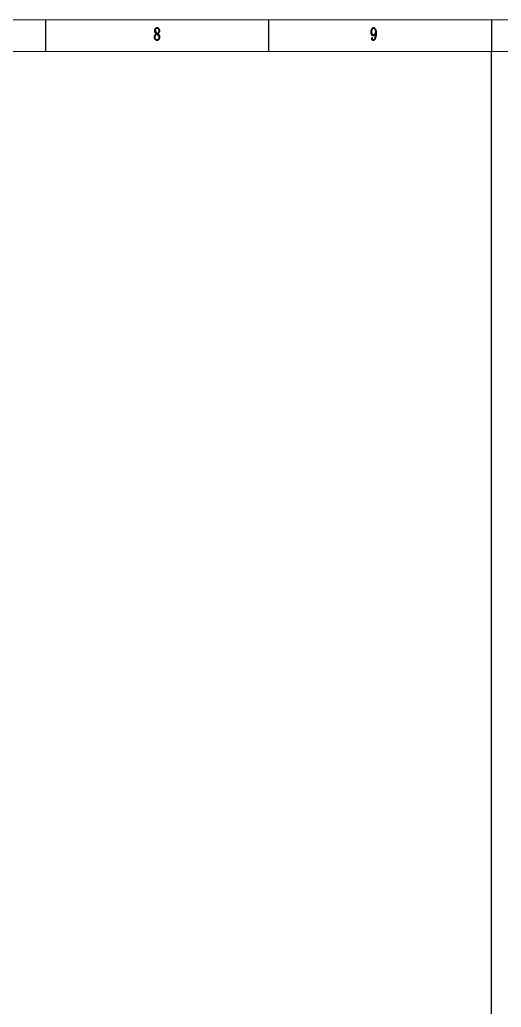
# Model space of a CAD drawing. Header units: inches. Extents: x 35 to 2894, y 23 to 617.
# Drawn here: x 516.9 to 668.2, y 306.9 to 616.8 of the extents above; entities that cross this region are included whole.
import ezdxf

# ---------------------------------------------------------------- set-up
doc = ezdxf.new("R2010")
doc.units = ezdxf.units.IN
doc.header["$MEASUREMENT"] = 0
doc.layers.add('Layer 1', color=7, linetype='Continuous')

msp = doc.modelspace()

# ---------------------------------------------------------------- hatches: boundary and pattern name
at = {"layer": 'Layer 1'}
for points in [[(560.1, 614.22), (559.75, 614.22), (559.66, 614.14), (559.57, 614.05), (559.48, 613.96), (559.39, 613.87), (559.39, 613.78), (559.3, 613.69), (559.3, 612.98), (559.39, 612.89), (559.39, 612.8), (559.48, 612.8), (559.48, 612.71), (559.57, 612.62), (559.66, 612.53), (559.66, 612.45), (559.75, 612.45), (559.66, 612.36), (559.93, 612.36), (560.02, 612.27), (560.1, 612.18), (560.19, 612.18), (560.28, 612.09), (560.28, 612), (560.37, 612), (560.46, 611.91), (560.46, 611.82), (560.55, 611.73), (560.64, 611.65), (560.64, 611.38), (560.73, 611.29), (560.73, 611.2), (560.64, 611.11), (560.64, 610.93), (560.55, 610.84), (560.55, 610.76), (560.46, 610.67), (560.46, 610.58), (560.37, 610.58), (560.28, 610.49), (559.66, 610.49), (559.75, 610.4), (560.46, 610.4), (560.46, 610.49), (560.55, 610.49), (560.64, 610.58), (560.73, 610.67), (560.73, 610.76), (560.82, 610.84), (560.82, 610.93), (560.91, 611.02), (560.91, 611.73), (560.82, 611.82), (560.82, 611.91), (560.73, 612), (560.73, 612.09), (560.64, 612.18), (560.55, 612.27), (560.46, 612.36), (560.37, 612.45), (560.46, 612.53), (560.19, 612.53), (560.1, 612.62), (560.02, 612.62), (559.93, 612.71), (559.84, 612.8), (559.75, 612.89), (559.75, 612.98), (559.66, 613.07), (559.57, 613.16), (559.57, 613.34), (559.48, 613.42), (559.48, 613.51), (559.57, 613.6), (559.57, 613.78), (559.66, 613.87), (559.66, 613.96), (559.75, 614.05), (559.84, 614.05), (559.93, 614.14), (560.55, 614.14), (560.46, 614.14), (560.37, 614.22)], [(560.55, 614.14), (560.1, 614.14), (560.19, 614.14), (560.28, 614.14), (560.37, 614.05), (560.46, 613.96), (560.55, 613.87), (560.55, 613.78), (560.64, 613.69), (560.64, 613.07), (560.55, 612.98), (560.55, 612.8), (560.46, 612.71), (560.37, 612.62), (560.37, 612.53), (560.28, 612.53), (560.55, 612.53), (560.64, 612.62), (560.64, 612.71), (560.73, 612.8), (560.73, 612.89), (560.82, 612.89), (560.82, 612.98), (560.91, 613.16), (560.91, 613.51), (560.82, 613.6), (560.82, 613.78), (560.73, 613.87), (560.64, 613.96), (560.64, 614.05), (560.55, 614.05)], [(628.07, 614.22), (627.81, 614.22), (627.72, 614.14), (627.63, 614.14), (627.63, 614.05), (627.54, 613.96), (627.45, 613.87), (627.45, 613.78), (627.36, 613.69), (627.36, 613.6), (627.27, 613.42), (627.27, 612.53), (627.36, 612.45), (627.36, 612.27), (627.45, 612.18), (627.45, 612.09), (627.54, 612), (628.07, 612.09), (627.89, 612.09), (627.81, 612.18), (627.72, 612.27), (627.72, 612.36), (627.63, 612.36), (627.63, 612.45), (627.54, 612.53), (627.54, 613.51), (627.63, 613.6), (627.63, 613.87), (627.72, 613.96), (627.81, 613.96), (627.81, 614.05), (627.89, 614.05), (627.98, 614.14), (628.52, 614.14), (628.43, 614.14), (628.34, 614.22)], [(628.52, 614.14), (628.07, 614.14), (628.16, 614.14), (628.25, 614.14), (628.34, 614.05), (628.43, 613.96), (628.52, 613.87), (628.52, 613.78), (628.61, 613.69), (628.61, 613.42), (628.69, 613.34), (628.69, 612.8), (628.61, 612.71), (628.61, 612.53), (628.52, 612.45), (628.69, 612.45), (628.69, 612.36), (628.69, 612.09), (628.61, 611.91), (628.61, 611.38), (628.52, 611.29), (628.52, 611.02), (628.43, 610.93), (628.43, 610.84), (628.34, 610.76), (628.34, 610.67), (628.25, 610.58), (628.16, 610.58), (628.07, 610.49), (627.63, 610.49), (627.72, 610.4), (628.25, 610.4), (628.25, 610.49), (628.34, 610.49), (628.43, 610.58), (628.52, 610.67), (628.61, 610.76), (628.69, 610.84), (628.69, 611.02), (628.78, 611.11), (628.78, 611.29), (628.87, 611.38), (628.87, 611.65), (628.96, 611.82), (628.96, 613.25), (628.87, 613.34), (628.87, 613.6), (628.78, 613.69), (628.78, 613.78), (628.69, 613.87), (628.69, 613.96), (628.61, 613.96), (628.52, 614.05)], [(559.66, 612.36), (559.57, 612.27), (559.57, 612.18), (559.48, 612.09), (559.39, 612), (559.39, 611.91), (559.3, 611.82), (559.3, 611.73), (559.21, 611.65), (559.21, 611.11), (559.3, 611.02), (559.3, 610.84), (559.39, 610.76), (559.48, 610.67), (559.48, 610.58), (559.57, 610.58), (559.66, 610.49), (560.1, 610.49), (560.02, 610.49), (559.93, 610.49), (559.84, 610.58), (559.75, 610.58), (559.66, 610.67), (559.66, 610.76), (559.57, 610.76), (559.57, 610.84), (559.48, 610.93), (559.48, 611.73), (559.57, 611.82), (559.57, 611.91), (559.66, 612), (559.66, 612.09), (559.75, 612.18), (559.84, 612.27), (559.84, 612.36)], [(627.54, 611.11), (627.45, 611.02), (627.45, 610.67), (627.54, 610.58), (627.54, 610.49), (627.63, 610.49), (627.98, 610.49), (627.89, 610.49), (627.81, 610.58), (627.81, 610.67), (627.72, 610.67), (627.72, 611.02), (627.63, 611.11)], [(628.52, 612.45), (628.52, 612.36), (628.43, 612.27), (628.34, 612.18), (628.25, 612.09), (628.07, 612.09), (627.54, 612), (627.63, 612), (627.72, 611.91), (627.81, 611.82), (628.25, 611.82), (628.25, 611.91), (628.34, 611.91), (628.43, 612), (628.52, 612.09), (628.52, 612.18), (628.61, 612.27), (628.61, 612.36), (628.69, 612.45)]]:
    msp.add_hatch(color=0, dxfattribs=at).paths.add_polyline_path(points)

# ---------------------------------------------------------------- linework, layer by layer
at = {"layer": 'Layer 1', "color": 5, "lineweight": 15}
msp.add_lwpolyline([(35.05, 616.81), (875.12, 616.81), (875.12, 22.8), (35.05, 22.8), (35.05, 616.81)], dxfattribs=at)
at = {"layer": 'Layer 1', "color": 0, "lineweight": -3}
for points in [[(525.05, 616.81), (525.05, 606.84)], [(595.07, 616.81), (595.07, 606.84)], [(665.08, 616.81), (665.08, 606.84)], [(560.1, 614.22), (559.75, 614.22), (559.66, 614.14), (559.57, 614.05), (559.48, 613.96), (559.39, 613.87), (559.39, 613.78), (559.3, 613.69), (559.3, 612.98), (559.39, 612.89), (559.39, 612.8), (559.48, 612.8), (559.48, 612.71), (559.57, 612.62), (559.66, 612.53), (559.66, 612.45), (559.75, 612.45), (559.66, 612.36), (559.93, 612.36), (560.02, 612.27), (560.1, 612.18), (560.19, 612.18), (560.28, 612.09), (560.28, 612), (560.37, 612), (560.46, 611.91), (560.46, 611.82), (560.55, 611.73), (560.64, 611.65), (560.64, 611.38), (560.73, 611.29), (560.73, 611.2), (560.64, 611.11), (560.64, 610.93), (560.55, 610.84), (560.55, 610.76), (560.46, 610.67), (560.46, 610.58), (560.37, 610.58), (560.28, 610.49), (559.66, 610.49), (559.75, 610.4), (560.46, 610.4), (560.46, 610.49), (560.55, 610.49), (560.64, 610.58), (560.73, 610.67), (560.73, 610.76), (560.82, 610.84), (560.82, 610.93), (560.91, 611.02), (560.91, 611.73), (560.82, 611.82), (560.82, 611.91), (560.73, 612), (560.73, 612.09), (560.64, 612.18), (560.55, 612.27), (560.46, 612.36), (560.37, 612.45), (560.46, 612.53), (560.19, 612.53), (560.1, 612.62), (560.02, 612.62), (559.93, 612.71), (559.84, 612.8), (559.75, 612.89), (559.75, 612.98), (559.66, 613.07), (559.57, 613.16), (559.57, 613.34), (559.48, 613.42), (559.48, 613.51), (559.57, 613.6), (559.57, 613.78), (559.66, 613.87), (559.66, 613.96), (559.75, 614.05), (559.84, 614.05), (559.93, 614.14), (560.55, 614.14), (560.46, 614.14), (560.37, 614.22), (560.1, 614.22)], [(560.55, 614.14), (560.1, 614.14), (560.19, 614.14), (560.28, 614.14), (560.37, 614.05), (560.46, 613.96), (560.55, 613.87), (560.55, 613.78), (560.64, 613.69), (560.64, 613.07), (560.55, 612.98), (560.55, 612.8), (560.46, 612.71), (560.37, 612.62), (560.37, 612.53), (560.28, 612.53), (560.55, 612.53), (560.64, 612.62), (560.64, 612.71), (560.73, 612.8), (560.73, 612.89), (560.82, 612.89), (560.82, 612.98), (560.91, 613.16), (560.91, 613.51), (560.82, 613.6), (560.82, 613.78), (560.73, 613.87), (560.64, 613.96), (560.64, 614.05), (560.55, 614.05), (560.55, 614.14)], [(628.07, 614.22), (627.81, 614.22), (627.72, 614.14), (627.63, 614.14), (627.63, 614.05), (627.54, 613.96), (627.45, 613.87), (627.45, 613.78), (627.36, 613.69), (627.36, 613.6), (627.27, 613.42), (627.27, 612.53), (627.36, 612.45), (627.36, 612.27), (627.45, 612.18), (627.45, 612.09), (627.54, 612), (628.07, 612.09), (627.89, 612.09), (627.81, 612.18), (627.72, 612.27), (627.72, 612.36), (627.63, 612.36), (627.63, 612.45), (627.54, 612.53), (627.54, 613.51), (627.63, 613.6), (627.63, 613.87), (627.72, 613.96), (627.81, 613.96), (627.81, 614.05), (627.89, 614.05), (627.98, 614.14), (628.52, 614.14), (628.43, 614.14), (628.34, 614.22), (628.07, 614.22)], [(628.52, 614.14), (628.07, 614.14), (628.16, 614.14), (628.25, 614.14), (628.34, 614.05), (628.43, 613.96), (628.52, 613.87), (628.52, 613.78), (628.61, 613.69), (628.61, 613.42), (628.69, 613.34), (628.69, 612.8), (628.61, 612.71), (628.61, 612.53), (628.52, 612.45), (628.69, 612.45), (628.69, 612.36), (628.69, 612.09), (628.61, 611.91), (628.61, 611.38), (628.52, 611.29), (628.52, 611.02), (628.43, 610.93), (628.43, 610.84), (628.34, 610.76), (628.34, 610.67), (628.25, 610.58), (628.16, 610.58), (628.07, 610.49), (627.63, 610.49), (627.72, 610.4), (628.25, 610.4), (628.25, 610.49), (628.34, 610.49), (628.43, 610.58), (628.52, 610.67), (628.61, 610.76), (628.69, 610.84), (628.69, 611.02), (628.78, 611.11), (628.78, 611.29), (628.87, 611.38), (628.87, 611.65), (628.96, 611.82), (628.96, 613.25), (628.87, 613.34), (628.87, 613.6), (628.78, 613.69), (628.78, 613.78), (628.69, 613.87), (628.69, 613.96), (628.61, 613.96), (628.52, 614.05), (628.52, 614.14)], [(559.66, 612.36), (559.57, 612.27), (559.57, 612.18), (559.48, 612.09), (559.39, 612), (559.39, 611.91), (559.3, 611.82), (559.3, 611.73), (559.21, 611.65), (559.21, 611.11), (559.3, 611.02), (559.3, 610.84), (559.39, 610.76), (559.48, 610.67), (559.48, 610.58), (559.57, 610.58), (559.66, 610.49), (560.1, 610.49), (560.02, 610.49), (559.93, 610.49), (559.84, 610.58), (559.75, 610.58), (559.66, 610.67), (559.66, 610.76), (559.57, 610.76), (559.57, 610.84), (559.48, 610.93), (559.48, 611.73), (559.57, 611.82), (559.57, 611.91), (559.66, 612), (559.66, 612.09), (559.75, 612.18), (559.84, 612.27), (559.84, 612.36), (559.66, 612.36)], [(627.54, 611.11), (627.45, 611.02), (627.45, 610.67), (627.54, 610.58), (627.54, 610.49), (627.63, 610.49), (627.98, 610.49), (627.89, 610.49), (627.81, 610.58), (627.81, 610.67), (627.72, 610.67), (627.72, 611.02), (627.63, 611.11), (627.54, 611.11)], [(628.52, 612.45), (628.52, 612.36), (628.43, 612.27), (628.34, 612.18), (628.25, 612.09), (628.07, 612.09), (627.54, 612), (627.63, 612), (627.72, 611.91), (627.81, 611.82), (628.25, 611.82), (628.25, 611.91), (628.34, 611.91), (628.43, 612), (628.52, 612.09), (628.52, 612.18), (628.61, 612.27), (628.61, 612.36), (628.69, 612.45), (628.52, 612.45)], [(665.08, 254.82), (665.08, 606.84)]]:
    msp.add_lwpolyline(points, dxfattribs=at)
at = {"layer": 'Layer 1', "lineweight": 0}
for points in [[(560.1, 614.22), (559.75, 614.22), (559.66, 614.14), (559.57, 614.05), (559.48, 613.96), (559.39, 613.87), (559.39, 613.78), (559.3, 613.69), (559.3, 612.98), (559.39, 612.89), (559.39, 612.8), (559.48, 612.8), (559.48, 612.71), (559.57, 612.62), (559.66, 612.53), (559.66, 612.45), (559.75, 612.45), (559.66, 612.36), (559.93, 612.36), (560.02, 612.27), (560.1, 612.18), (560.19, 612.18), (560.28, 612.09), (560.28, 612), (560.37, 612), (560.46, 611.91), (560.46, 611.82), (560.55, 611.73), (560.64, 611.65), (560.64, 611.38), (560.73, 611.29), (560.73, 611.2), (560.64, 611.11), (560.64, 610.93), (560.55, 610.84), (560.55, 610.76), (560.46, 610.67), (560.46, 610.58), (560.37, 610.58), (560.28, 610.49), (559.66, 610.49), (559.75, 610.4), (560.46, 610.4), (560.46, 610.49), (560.55, 610.49), (560.64, 610.58), (560.73, 610.67), (560.73, 610.76), (560.82, 610.84), (560.82, 610.93), (560.91, 611.02), (560.91, 611.73), (560.82, 611.82), (560.82, 611.91), (560.73, 612), (560.73, 612.09), (560.64, 612.18), (560.55, 612.27), (560.46, 612.36), (560.37, 612.45), (560.46, 612.53), (560.19, 612.53), (560.1, 612.62), (560.02, 612.62), (559.93, 612.71), (559.84, 612.8), (559.75, 612.89), (559.75, 612.98), (559.66, 613.07), (559.57, 613.16), (559.57, 613.34), (559.48, 613.42), (559.48, 613.51), (559.57, 613.6), (559.57, 613.78), (559.66, 613.87), (559.66, 613.96), (559.75, 614.05), (559.84, 614.05), (559.93, 614.14), (560.55, 614.14), (560.46, 614.14), (560.37, 614.22), (560.1, 614.22)], [(560.55, 614.14), (560.1, 614.14), (560.19, 614.14), (560.28, 614.14), (560.37, 614.05), (560.46, 613.96), (560.55, 613.87), (560.55, 613.78), (560.64, 613.69), (560.64, 613.07), (560.55, 612.98), (560.55, 612.8), (560.46, 612.71), (560.37, 612.62), (560.37, 612.53), (560.28, 612.53), (560.55, 612.53), (560.64, 612.62), (560.64, 612.71), (560.73, 612.8), (560.73, 612.89), (560.82, 612.89), (560.82, 612.98), (560.91, 613.16), (560.91, 613.51), (560.82, 613.6), (560.82, 613.78), (560.73, 613.87), (560.64, 613.96), (560.64, 614.05), (560.55, 614.05), (560.55, 614.14)], [(628.07, 614.22), (627.81, 614.22), (627.72, 614.14), (627.63, 614.14), (627.63, 614.05), (627.54, 613.96), (627.45, 613.87), (627.45, 613.78), (627.36, 613.69), (627.36, 613.6), (627.27, 613.42), (627.27, 612.53), (627.36, 612.45), (627.36, 612.27), (627.45, 612.18), (627.45, 612.09), (627.54, 612), (628.07, 612.09), (627.89, 612.09), (627.81, 612.18), (627.72, 612.27), (627.72, 612.36), (627.63, 612.36), (627.63, 612.45), (627.54, 612.53), (627.54, 613.51), (627.63, 613.6), (627.63, 613.87), (627.72, 613.96), (627.81, 613.96), (627.81, 614.05), (627.89, 614.05), (627.98, 614.14), (628.52, 614.14), (628.43, 614.14), (628.34, 614.22), (628.07, 614.22)], [(628.52, 614.14), (628.07, 614.14), (628.16, 614.14), (628.25, 614.14), (628.34, 614.05), (628.43, 613.96), (628.52, 613.87), (628.52, 613.78), (628.61, 613.69), (628.61, 613.42), (628.69, 613.34), (628.69, 612.8), (628.61, 612.71), (628.61, 612.53), (628.52, 612.45), (628.69, 612.45), (628.69, 612.36), (628.69, 612.09), (628.61, 611.91), (628.61, 611.38), (628.52, 611.29), (628.52, 611.02), (628.43, 610.93), (628.43, 610.84), (628.34, 610.76), (628.34, 610.67), (628.25, 610.58), (628.16, 610.58), (628.07, 610.49), (627.63, 610.49), (627.72, 610.4), (628.25, 610.4), (628.25, 610.49), (628.34, 610.49), (628.43, 610.58), (628.52, 610.67), (628.61, 610.76), (628.69, 610.84), (628.69, 611.02), (628.78, 611.11), (628.78, 611.29), (628.87, 611.38), (628.87, 611.65), (628.96, 611.82), (628.96, 613.25), (628.87, 613.34), (628.87, 613.6), (628.78, 613.69), (628.78, 613.78), (628.69, 613.87), (628.69, 613.96), (628.61, 613.96), (628.52, 614.05), (628.52, 614.14)], [(559.66, 612.36), (559.57, 612.27), (559.57, 612.18), (559.48, 612.09), (559.39, 612), (559.39, 611.91), (559.3, 611.82), (559.3, 611.73), (559.21, 611.65), (559.21, 611.11), (559.3, 611.02), (559.3, 610.84), (559.39, 610.76), (559.48, 610.67), (559.48, 610.58), (559.57, 610.58), (559.66, 610.49), (560.1, 610.49), (560.02, 610.49), (559.93, 610.49), (559.84, 610.58), (559.75, 610.58), (559.66, 610.67), (559.66, 610.76), (559.57, 610.76), (559.57, 610.84), (559.48, 610.93), (559.48, 611.73), (559.57, 611.82), (559.57, 611.91), (559.66, 612), (559.66, 612.09), (559.75, 612.18), (559.84, 612.27), (559.84, 612.36), (559.66, 612.36)], [(627.54, 611.11), (627.45, 611.02), (627.45, 610.67), (627.54, 610.58), (627.54, 610.49), (627.63, 610.49), (627.98, 610.49), (627.89, 610.49), (627.81, 610.58), (627.81, 610.67), (627.72, 610.67), (627.72, 611.02), (627.63, 611.11), (627.54, 611.11)], [(628.52, 612.45), (628.52, 612.36), (628.43, 612.27), (628.34, 612.18), (628.25, 612.09), (628.07, 612.09), (627.54, 612), (627.63, 612), (627.72, 611.91), (627.81, 611.82), (628.25, 611.82), (628.25, 611.91), (628.34, 611.91), (628.43, 612), (628.52, 612.09), (628.52, 612.18), (628.61, 612.27), (628.61, 612.36), (628.69, 612.45), (628.52, 612.45)]]:
    msp.add_lwpolyline(points, dxfattribs=at)
at = {"layer": 'Layer 1', "color": 0, "lineweight": 9}
msp.add_lwpolyline([(45.01, 606.84), (865.16, 606.84), (865.16, 32.77), (45.01, 32.77), (45.01, 606.84)], dxfattribs=at)

doc.saveas('drawing.dxf')
